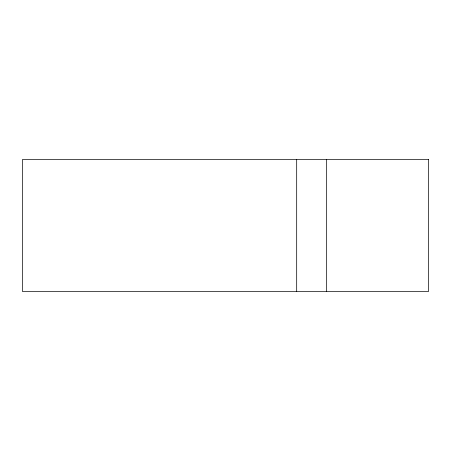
<?xml version="1.0" encoding="UTF-8"?>
<svg xmlns="http://www.w3.org/2000/svg" width="451" height="451" viewBox="0 0 451 451"><rect width="100%" height="100%" fill="white"/><g stroke="black" fill="none" stroke-linecap="round" stroke-linejoin="round"><path stroke-width="0.68" d="M326.665 159.423L326.665 291.577M296.685 159.423L296.685 291.577M428.45 159.423L22.55 159.423L22.55 291.577L428.45 291.577L428.45 159.423"/></g></svg>
